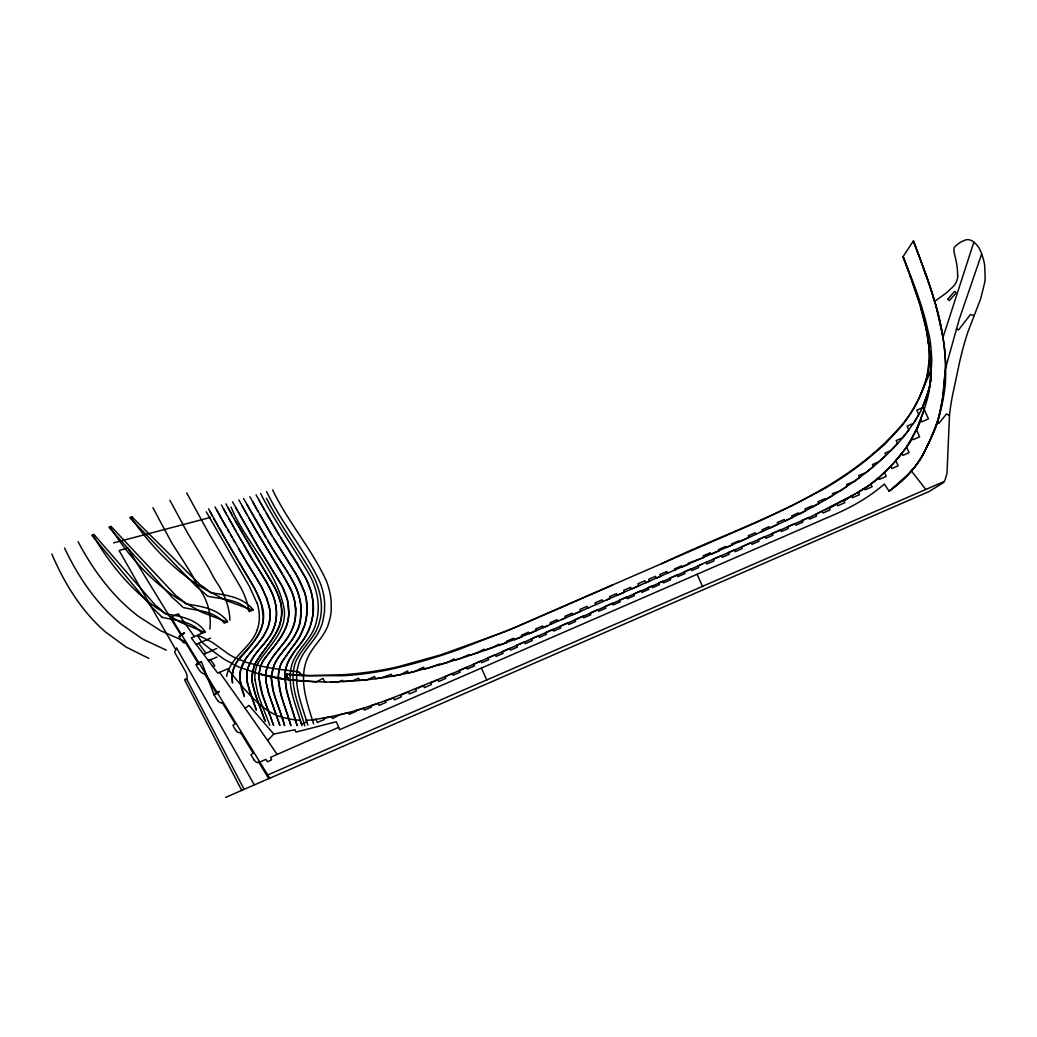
<?xml version="1.0" encoding="UTF-8"?>
<svg xmlns="http://www.w3.org/2000/svg" width="1037" height="1037" viewBox="0 0 1037 1037"><rect width="100%" height="100%" fill="white"/><g stroke="black" fill="none" stroke-linecap="round" stroke-linejoin="round"><path stroke-width="1.5" d="M263.333 616.846L261.337 603.741L254.946 589.029A95.754 62.311 66.5 0 0 253.546 586.514L251.434 582.807M945.511 366.463L942.97 396.082L938.459 418.728A134.499 102.106 65.1 0 1 936.268 425.637A149.004 113.124 65.1 0 1 935.115 428.735L934.337 430.692M263.333 617.209C263.592 633.853 250.435 645.429 240.364 656.914M957.592 275.803L957.488 270.748A58.59 44.487 65.1 0 0 956.71 264.085A49.335 37.462 65.1 0 0 956.075 260.831L954.209 252.665A14.985 11.381 65.1 0 1 953.936 249.36A4.472 3.396 65.1 0 1 954.61 247.052L956.373 245.328A45.472 34.532 65.1 0 1 959.108 243.215A53.73 40.793 65.1 0 1 961.999 241.465L965.836 239.858A11.55 8.776 65.1 0 1 973.808 242.049L976.374 244.473A15.438 11.718 65.1 0 1 979.161 248.31L980.03 250.008A32.86 24.94 65.1 0 1 981.313 253.002L982.765 257.163A44.98 34.156 65.1 0 1 984.139 262.322L984.346 263.307A25.342 19.236 65.1 0 1 984.619 265.018L985.137 276.879A53.263 40.443 65.1 0 1 984.761 282.323L980.639 298.876L967.988 331.697A371.609 282.129 65.1 0 0 959.355 363.196L952.497 395.525A254.363 193.115 65.1 0 0 949.503 414.93L947.027 472.872A19.029 14.453 65.1 0 1 946.807 474.168L945.07 479.846A13.455 10.214 65.1 0 1 944.292 481.388L944.163 481.57A14.077 10.694 65.1 0 1 943.087 482.866L928.789 491.655L225.612 797.401M288.714 613.01L287.469 600.332L282.271 586.488L254.182 540.264L232.56 501.843M271.37 676.915L274.235 664.873A99.513 64.748 66.5 0 1 281.973 652.662M945.368 370.222L942.827 397.21A213.453 162.057 65.1 0 1 941.713 404.287L941.415 405.934A177.392 134.68 65.1 0 1 940.481 410.574L939.496 414.826M288.662 613.93C288.467 633.918 271.888 647.075 262.128 662.63M312.954 614.306L313.239 603.456L311.243 592.049M312.824 615.252L310.569 625.259M278.849 671.237L278.37 674.996A32.743 21.297 66.5 0 0 278.279 678.898L281.17 695.321L290.878 725.706C286.303 707.247 275.259 688.892 279.264 669.345A49.141 31.978 66.5 0 1 280.651 664.911A46.211 30.073 66.5 0 1 281.714 662.487L299.2 637.366L304.93 624.702M266.302 670.835L266.055 682.32L269.296 695.412M232.599 672.482L232.521 672.948A23.501 15.296 66.5 0 0 232.171 676.228L232.534 683.046A27.26 17.733 66.5 0 1 232.145 676.604L233.675 668.411L236.967 661.645A92.163 59.977 66.5 0 1 240.377 656.927M927.324 373.838L928.983 361.563A92.863 70.503 65.1 0 0 927.985 338.438M275.479 622.667C281.999 593.281 255.608 569.469 244.175 545.319M226.61 676.422C230.11 656.901 251.045 647.879 257.293 629.796M275.298 623.431C272.511 635.564 263.229 644.327 255.75 653.712M256.152 645.818L246.158 658.028L240.467 670.148A25.731 16.748 66.5 0 0 239.975 679.365L244.395 696.514L242.36 691.238A35.064 22.814 66.5 0 1 239.949 676.98L240.83 668.943A33.34 21.699 66.5 0 1 241.595 666.428L242.567 664.082A64.151 41.739 66.5 0 1 244.952 659.817C254.726 645.688 270.644 633.672 270.1 614.785A26.806 17.448 66.5 0 0 268.596 604.091L267.65 601.304A104.983 68.312 66.5 0 0 266.431 598.051L261.583 587.188L252.574 571.983A318.968 207.556 66.5 0 1 247.986 564.556L238.575 548.651M945.472 368.433L959.432 318.696L981.676 253.961M305.176 623.859L307.211 611.247L306.226 598.958A38.978 25.368 66.5 0 0 304.515 592.373L296.439 574.615M268.324 626.037L268.752 624.572A44.202 28.764 66.5 0 0 269.853 618.908L270.035 612.776A26.132 17.007 66.5 0 0 269.659 609.289L266.872 599.166M279.873 624.637C272.99 646.544 244.551 661.969 253.508 687.92M248.141 667.452L252.613 658.119A125.218 81.482 66.5 0 1 255.75 653.712M942.996 337.414L973.873 242.088M924.123 409.628L921.362 417.457A252.613 191.793 65.1 0 1 918.717 424.25A216.474 164.352 65.1 0 1 917.006 428.255L907.582 445.586A156.185 118.581 65.1 0 1 905.418 448.684L893.907 462.839L880.361 476.463A205.132 155.744 65.1 0 1 867.295 486.522L854.812 494.195M915.464 420.231L920.726 411.222L925.263 400.671A113.357 86.058 65.1 0 0 927.415 394.436L928.076 392.193A139.723 106.072 65.1 0 0 929.787 385.414L930.993 377.922A46.989 35.673 65.1 0 0 931.057 368.965A31.991 24.292 65.1 0 0 931.641 364.557L931.732 360.189A165.687 125.788 65.1 0 0 930.967 347.888L930.448 343.221A100.187 76.064 65.1 0 0 929.282 336.014L925.639 320.64A264.746 200.997 65.1 0 0 918.639 297.606A631.714 479.612 65.1 0 0 903.046 256.657L913.377 240.986A470.746 357.402 65.1 0 1 924.991 273.081C938.744 308.456 947.714 346.332 945.316 384.494A194.023 147.306 65.1 0 1 937.137 422.124C930.358 439.118 924.161 457.421 911.406 470.967A172.181 130.727 65.1 0 1 889.033 491.136L884.354 484.059A289.323 219.663 65.1 0 1 859.31 501.973A397.949 302.13 65.1 0 1 831.933 515.648L339.643 729.698L336.351 721.739L295.934 732.083L294.988 729.711L273.781 734.079L267.624 740.47L277.151 754.43M310.283 626.128C305.358 642.862 288.169 653.064 285.434 670.732A34.804 22.645 66.5 0 0 284.916 676.02L286.549 690.175A79.434 51.681 66.5 0 0 287.236 693.183L297.191 725.731L290.127 703.41M267.857 627.45L263.541 636.264L256.333 645.649M254.596 664.419L252.095 676.915A30.371 19.755 66.5 0 0 252.367 681.763L255.322 694.297L265.226 721.233L257.759 701.297M933.935 431.651L932.587 434.736M920 396.082L919.702 396.756M923.384 405.286L927.739 394.099A72.007 54.676 65.1 0 0 930.63 378.077M932.341 435.32L924.343 451.989A168.137 127.655 65.1 0 1 923.371 453.791A142.743 108.366 65.1 0 1 921.245 457.46A136.197 103.402 65.1 0 1 916.825 464.083A147.137 111.711 65.1 0 1 913.791 468.024L912.119 470.046A167.825 127.421 65.1 0 1 910.317 472.094A179.958 136.625 65.1 0 1 907.362 475.231L905.223 477.383A212.728 161.5 65.1 0 1 901.749 480.675L899.222 482.918A293.614 222.916 65.1 0 1 895.125 486.366L889.033 491.136L890.627 489.931M254.895 663.719C266.678 644.638 288.39 626.011 280.042 600.942M889.357 467.713L875.695 480.416A190.51 144.636 65.1 0 1 871.041 483.942L870.017 484.668A242.01 183.73 65.1 0 1 866.763 486.897L864.404 488.427L865.078 489.814L872.117 486.742L870.834 483.864L878.495 477.94L879.182 479.457L886.22 476.398L884.535 472.626L890.848 466.222L891.885 468.53L898.146 465.807L895.838 460.635L901.892 453.26L902.838 455.386L909.099 452.663L906.584 447.038A187.84 142.613 65.1 0 0 912.469 438.236L913.117 439.688L919.638 436.849L916.669 430.212A164.053 124.544 65.1 0 0 920.908 419.466L921.932 421.761L928.452 418.922L922.852 406.4L928.958 389.005A70.49 53.509 65.1 0 0 929.295 387.657L929.515 386.762A67.444 51.202 65.1 0 0 929.813 385.414A49.607 37.669 65.1 0 0 930.098 384.066A59.627 45.278 65.1 0 0 930.409 382.264A65.318 49.582 65.1 0 0 930.617 380.903L930.746 379.983A62.648 47.572 65.1 0 0 930.941 378.142L930.98 377.675A43.035 32.665 65.1 0 0 931.083 376.275L931.161 374.383A61.52 46.704 65.1 0 0 931.187 372.464L931.187 371.972A52.978 40.223 65.1 0 0 931.148 370.507A46.976 35.66 65.1 0 0 931.07 369.003L930.954 367.487A54.922 41.7 65.1 0 0 930.811 365.931L930.215 361.654A53.911 40.936 65.1 0 0 929.917 359.995L929.683 358.867M928.893 442.799L933.767 432.001A144.713 109.87 65.1 0 0 939.561 414.735M929.087 442.306L923.176 454.102M257.682 663.537C268.103 646.595 286.653 631.961 284.307 609.886C277.773 571.167 245.613 542.701 231.044 507.041M288.493 661.075L294.728 651.08M269.244 636.912C279.381 622.641 278.149 603.314 269.763 588.575M268.609 637.807L264.228 643.536M291.397 648.345C305.513 632.855 311.502 609.925 303.737 590.105M295.623 649.888C307.043 637.224 314.846 620.709 313.239 603.314A41.623 27.079 66.5 0 0 311.968 594.927L310.854 590.727A45.615 29.684 66.5 0 0 308.015 582.963A64.579 42.024 66.5 0 0 304.969 576.65L285.668 545.566A301.3 196.071 66.5 0 1 280.768 537.827M283.347 643.666C291.656 633.763 296.893 620.878 295.532 607.812M291.293 648.501L282.518 660.88A48.182 31.356 66.5 0 0 278.797 671.198M281.895 652.545L284.566 649.318M282.427 644.807L273.198 656.136L268.894 663.019A42.634 27.74 66.5 0 0 266.276 670.822M285.24 648.514C293.238 639.764 299.784 629.122 300.873 617.08A47.339 30.812 66.5 0 0 301.171 610.624A47.819 31.11 66.5 0 0 300.899 605.945C298.734 583.883 283.01 566.669 272.329 548.301A353.734 230.188 66.5 0 1 267.585 540.679M264.072 643.744C256.58 652.234 248.478 661.412 246.897 673.065A25.692 16.722 66.5 0 0 246.806 679.183L249.398 690.94L256.269 709.943M893.026 463.785L899.235 456.669A247.558 187.956 65.1 0 0 902.034 453.195L906.701 446.882A152.258 115.6 65.1 0 0 916.527 429.396L923.63 411.145A245.367 186.284 65.1 0 0 925.056 406.828L927.48 398.454A113.927 86.486 65.1 0 0 930.409 381.085L930.707 364.363A159.867 121.368 65.1 0 0 929.787 352.463L925.782 326.461A164.144 124.621 65.1 0 0 924.771 322.066L923.993 318.942A235.555 178.844 65.1 0 0 922.191 312.189L920.584 306.641M892.611 464.265L889.526 467.557M891.885 488.945L908.114 474.466A146.71 111.387 65.1 0 0 923.241 454.167M267.624 740.47L245.121 708.297L249.061 705.367L273.781 734.079M934.687 301.326L946.716 292.667L953.586 286.173A21.388 16.229 65.1 0 0 957.864 275.907M179.932 635.824L180.619 635.396L179.881 635.862M204.665 674.037A8.672 6.585 65.1 0 1 198.961 669.643A20.183 15.322 65.1 0 1 198.21 668.593L196.11 664.86L198.287 663.447L185.869 643.16L183.536 642.681L181.164 640.166A15.672 11.9 65.1 0 1 180.36 638.87L179.064 636.459L181.669 634.722M182.979 633.879L182.305 634.32L183.03 633.84M183.134 633.776L184.353 632.998M196.226 664.821L201.152 661.645M197.276 664.147L196.589 664.587L197.328 664.108M198.106 663.602L198.793 663.161L197.432 664.043M199.843 662.487L199.104 662.967L200.322 662.189M214.244 694.686L216.189 693.442L215.463 693.909M216.979 692.936L218.496 691.951M182.149 634.411L180.879 635.227M219.287 691.459L214.089 694.79L215.592 697.421A26.016 19.755 65.1 0 0 216.759 699.236L217.744 700.558M216.772 693.066L219.183 691.523M179.31 636.238L184.456 632.933L183.562 633.503M214.192 694.725L215.035 694.181M856.329 493.327L864.404 488.427L858.429 492.355L859.453 494.662L852.414 497.721L851.636 496.01L853.257 495.09M855.318 493.91L811.025 516.698L698.005 565.839L698.769 567.55L691.718 570.609L690.953 568.898L684.213 571.841L684.977 573.552L677.939 576.611L677.174 574.9L669.824 578.127L670.589 579.839L663.55 582.898L662.786 581.187L658.586 583.04L659.351 584.751L652.558 587.694L651.793 585.983L648.047 587.642L648.812 589.353L641.76 592.412L640.996 590.701L633.659 593.942L634.424 595.653L627.372 598.712L626.607 597.001L619.439 600.164L620.204 601.875L613.152 604.934L612.387 603.223L605.064 606.476L605.828 608.188L598.777 611.247L598.012 609.536L590.014 613.087L590.779 614.798L583.727 617.858L582.963 616.147L574.913 619.724L575.678 621.435L568.639 624.507L567.874 622.796L559.993 626.296L560.758 628.007L553.706 631.079L552.941 629.368L545.618 632.635L546.382 634.346L539.344 637.405L538.579 635.694L531.411 638.883L532.175 640.594L525.137 643.666L524.372 641.955L516.646 645.377L517.411 647.088L510.373 650.147L509.608 648.436L502.323 651.664L503.088 653.375L496.036 656.434L495.271 654.723L487.947 657.976L488.712 659.688L481.661 662.747L480.896 661.036L473.559 664.276L474.324 665.987L467.272 669.046L466.507 667.335L459.378 670.446L460.143 672.157L453.104 675.23L452.339 673.519L444.977 676.707L445.741 678.418L438.703 681.478L437.938 679.766L430.666 682.877L431.431 684.589L424.379 687.648L423.563 685.807L415.643 689.074L416.433 690.862L409.395 693.922L408.526 692.003L400.632 695.166L401.358 696.812L394.319 699.871L393.438 697.914L361.978 708.764A568.626 431.703 65.1 0 1 345.749 713.236L334.744 715.789A612.75 465.211 65.1 0 1 312.409 719.859M849.977 496.917L851.636 495.997L844.014 500.988L844.779 502.699L837.74 505.758L836.976 504.047L829.315 508.221L830.08 509.932L823.041 512.991L822.276 511.28L815.808 514.378L816.573 516.089L809.521 519.148L808.756 517.437L802.158 520.393L802.923 522.104L795.872 525.176L795.107 523.465L787.55 526.783L788.314 528.494L781.263 531.566L780.498 529.855L772.15 533.511L772.915 535.222L765.863 538.281L765.099 536.57L758.254 539.577L759.019 541.275L751.981 544.347L751.216 542.636L741.416 546.914L742.181 548.625L735.129 551.684L734.365 549.973L728.467 552.565L729.231 554.276L722.18 557.336L721.415 555.625L713.184 559.228L713.949 560.939L706.897 563.998L706.132 562.287M848.253 497.864L829.756 507.624M829.989 507.469L825.18 509.919M760.134 532.461C810.61 509.997 861.254 483.709 898.833 442.216A290.127 220.272 65.1 0 0 915.451 420.218M210.174 651.405L203.758 654.256M216.707 648.488L209.915 651.521M198.676 643.316L205.922 653.258M210.511 638.118L196.213 644.366M755.597 534.522L606.969 599.762M259.846 762.052L265.9 759.395L267.494 761.78L271.629 759.836L270.566 757.334L338.671 727.339M561.548 619.633L588.977 607.604M267.766 774.95L944.214 481.492M201.93 633.283L191.314 637.924L217.783 673.143L227.764 668.8A301.754 229.086 65.1 0 0 243.669 688.166A150.248 114.07 65.1 0 0 257.422 702.334A68.494 52.006 65.1 0 0 277.722 715.815A111.231 84.451 65.1 0 0 299.939 720.235L301.689 724.124L306.771 721.921L306.045 720.3A166.555 126.449 65.1 0 0 315.987 719.419L317.361 722.504L324.412 719.445L323.855 718.213L331.749 716.658L332.605 718.563L339.384 714.921L348.458 712.588L349.236 714.324L356.287 711.252L355.937 710.488L363.572 708.219L364.415 710.086L371.466 707.027L370.922 705.834L378.168 703.41L379.049 705.393L386.101 702.334L385.44 700.856L449.799 674.685L701.971 564.258M612.621 585.024L515.389 627.398L458.6 649.564A1019.786 774.237 65.1 0 1 398.467 667.478A516.361 392.038 65.1 0 1 343.195 675.709L302.078 675.58A195.345 148.304 65.1 0 1 286.121 674.18L288.48 679.663L285.123 679.209A292.823 222.32 65.1 0 1 258.33 673.661L238.64 667.011L225.068 659.778A250.539 190.212 65.1 0 1 202.059 642.396L197.432 635.681A26.625 20.209 65.1 0 1 200.88 636.562L212.624 642.551L228.464 654.049A77.516 58.85 65.1 0 0 236.008 658.223L246.78 662.474L261.881 666.26A309.635 235.075 65.1 0 0 287.78 670.356L298.825 672.08A7.531 5.716 65.1 0 1 300.354 673.324L302.078 675.593M661.489 563.765C735.414 528.17 818.012 504.034 879.869 447.686C896.966 431.638 913.791 414.009 921.841 391.532A214.413 162.783 65.1 0 0 923.319 387.786L924.2 385.414A149.406 113.435 65.1 0 0 925.38 382.018A127.02 96.428 65.1 0 0 926.702 377.766A106.811 81.093 65.1 0 0 927.506 374.759L927.739 373.787A78.125 59.303 65.1 0 0 928.53 370.002A69.66 52.887 65.1 0 0 929.087 366.359L929.593 359.282A70.425 53.47 65.1 0 0 929.606 356.637A91.865 69.751 65.1 0 0 929.528 353.941L929.23 349.3A131.155 99.578 65.1 0 0 928.958 346.384L927.908 337.893A135.873 103.156 65.1 0 0 926.871 331.84L919.171 301.987L905.521 263.087M203.589 654.269L206.117 653.206M212.883 666.635L214.853 665.78L210.576 659.739L208.463 660.556L216.979 657.056M923.306 407.398L916.773 410.237L918.73 414.606L913.506 423.342L907.064 426.142L908.814 430.057L902.501 437.912L896.201 440.556L897.523 443.499L890.614 450.706L885.002 453.143L885.948 455.256L878.806 461.802L872.506 464.537L873.374 466.494L865.83 472.678L858.701 475.568L859.582 477.526L853.71 481.816L846.503 484.512L847.268 486.223L845.077 487.688L839.62 491.149L832.322 493.664L833.009 495.18L825.465 499.614L825.05 498.667L817.999 501.739L818.75 503.399L812.477 506.937L812.01 505.887L804.958 508.947L805.749 510.735L804.855 511.241L799.346 514.119L798.762 512.822L791.724 515.882L792.462 517.567L784.996 521.092L784.283 519.498L777.231 522.557L777.996 524.255L769.687 528.014L769.104 526.692L762.052 529.764L762.688 531.177L755.882 534.262L755.234 532.811L748.183 535.87L748.883 537.438L739.148 541.845L738.707 540.873L731.668 543.932L732.148 545.008L726.276 547.666L725.731 546.46L718.693 549.519L719.263 550.803L711.019 554.393L710.293 552.76L703.242 555.819L703.98 557.465L688.387 563.143L688.801 564.089L682.061 567.032L681.542 565.865L674.504 568.924L675.022 570.104M506.497 631.092L759.81 520.95L793.085 505.162L825.348 488.142A612.984 465.38 65.1 0 0 866.439 459.961L885.17 444.017L902.047 425.611A227.984 173.088 65.1 0 0 919.158 397.845L929.217 374.59A32.004 24.305 65.1 0 0 931.057 368.965M547.834 625.635C502.66 645.429 455.736 661.412 407.813 673.091A628.435 477.111 65.1 0 1 351.737 681.076M505.797 631.364L440.518 654.943L397.521 666.908A604.545 458.976 65.1 0 1 341.899 674.789M210.278 517.463L113.603 542.882M257.928 762.247L258.096 762.221A11.887 9.022 65.1 0 0 258.641 762.091L268.764 778.644M351.75 681.115L331.023 681.996M341.899 674.776L309.428 675.67L286.121 674.18L288.442 679.559L316.246 681.983L323.051 678.405L324.698 682.074L332.566 682.009L339.229 681.698L342.43 680.298L342.975 681.516L352.165 680.998L358.569 678.211L359.554 680.402L367.539 679.663L374.551 676.526L375.511 678.652L381.02 677.952L391.286 674.283L392.116 676.124L400.749 674.607L407.541 670.978L408.461 673.026L414.165 671.756L423.64 667.167L424.509 669.111L429.292 667.88L439.325 664.069L439.636 664.756L447.375 662.41L454.206 658.871L454.776 660.167L460.117 658.547L469.191 654.516L469.554 655.319L477.176 652.727L484.02 649.201L484.486 650.225L492.108 647.632L498.991 644.197L499.406 645.144L504.747 643.316L506.95 642.512L506.432 641.346L513.471 638.273L514.183 639.855L519.952 637.742L522.065 636.822L521.378 635.253L528.416 632.194L529.116 633.75L536.298 630.613L535.585 629.018L542.636 625.959L543.336 627.541L565.645 617.806L564.971 616.302L572.009 613.23L572.683 614.734L580.759 611.221L579.955 609.406L586.994 606.334L587.81 608.149L610.223 598.362L609.471 596.69L616.509 593.631L617.261 595.29L624.443 592.166L623.639 590.364L630.69 587.305L631.494 589.094L638.844 585.879L637.924 583.831L644.975 580.772L645.882 582.807L649.642 581.174L648.786 579.242L655.565 576.3L656.421 578.218L660.634 576.378L659.817 574.563L666.856 571.491L667.672 573.305M325.799 682.035L297.049 680.687M296.102 680.583L287.469 679.533M291.708 680.078L291.047 679.987M292.369 680.155L290.593 679.935M290.386 679.909L289.077 679.741M286.821 679.442L285.227 679.222M974.249 315.546L970.386 314.587L958.564 329.947L956.36 328.91M161.992 617.261C174.514 620.411 188.851 620.593 198.793 629.952A24.771 18.796 62.3 0 1 201.982 633.464L205.391 631.987A26.677 20.234 62.3 0 0 202.28 628.189C192.597 617.858 177.923 615.978 164.714 613.567A52.511 39.834 62.3 0 0 155.356 605.245L93.861 534.366L91.774 535.273L152.037 607.501A103.544 78.54 62.3 0 1 161.992 617.261M252.652 610.184L226.325 600.553L201.606 587.331A172.79 129.275 51.6 0 1 178.494 570.519C160.178 555.171 144.389 536.985 130.843 517.333M227.012 621.98L201.437 612.05L177.534 598.492A171.286 129.236 56.7 0 1 155.304 581.264C137.636 565.476 122.664 546.862 109.974 526.9M204.678 632.298L179.868 622.057L156.82 608.11A170.47 129.288 62.3 0 1 135.536 590.455C118.594 574.187 104.53 555.132 92.773 534.846M185.014 641.436L160.916 630.859L138.686 616.535A170.47 129.418 67.8 0 1 118.322 598.453C102.106 581.718 88.923 562.248 78.073 541.664M166.335 650.16L142.95 639.22L121.536 624.494A171.286 129.638 73.5 0 1 102.119 605.971C86.667 588.757 74.418 568.885 64.527 548.016M148.874 658.391L126.138 647.088L105.489 631.974A172.79 129.936 78.7 0 1 86.939 613.048C72.201 595.381 60.833 575.146 51.85 554.03M296.413 671.03L297.554 671.574M949.464 415.37L946.522 413.932L938.887 423.355L937.137 422.124M298.319 672.015L299.045 672.482M298.915 672.391L302.078 675.593M244.123 789.351L186.958 679.715L185.442 678.898L184.625 679.922L241.712 790.401M911.406 470.967L925.885 489.542M254.117 759.991L250.915 754.755L253.248 753.264L240.532 732.485M219.585 672.365L245.121 708.297M194.334 636.601L178.39 613.891L170.82 617.171L269.763 778.204M297.334 563.48L278.085 533.368L259.094 500.314M273.444 550.051L288.04 572.942M278.188 566.798L256.476 531.424L238.899 499.964M273.262 549.791L243.604 498.564M297.282 563.415L306.317 579.32L310.97 591.09M278.37 567.07L282.764 574.226M260.637 563.597L274.235 586.385M256.269 577.92L245.912 561.056M259.859 562.339L233.843 518.215M262.283 575.25L254.467 562.521M248.802 578.439L225.599 539.344M180.995 635.188L127.616 547.938L119.138 550.595L175.733 649.693M204.652 673.856L216.513 693.234L214.089 694.79L201.437 661.749M222.346 702.775L235.192 723.761L232.949 725.265L234.401 728.078A13.831 10.5 65.1 0 0 235.969 730.424M256.735 578.685L257.202 579.463A77.606 50.502 66.5 0 1 267.002 599.127M278.927 534.82L266.418 513.419M253.702 561.263L238.86 536.194M262.478 575.626L265.446 580.603A103.557 67.392 66.5 0 1 269.672 588.277M249.515 579.722L251.369 582.794M250.28 546.525L275.583 589.094A45.278 29.464 66.5 0 1 280.081 600.942A48.195 31.369 66.5 0 0 274.377 586.903M272.368 536.323L260.08 515.104M265.796 537.736L246.923 504.643M169.899 500.275L184.845 527.989A203.68 132.542 66.5 0 0 187.891 533.536L207.452 565.969A90.595 58.953 66.5 0 1 209.526 569.637L213.142 576.403A86.097 56.024 66.5 0 0 215.566 580.668C223.785 592.347 229.397 605.777 229.916 620.217M249.943 545.916L235.36 520.963M283.853 576.028L292.59 593.644A58.876 38.317 66.5 0 1 293.38 596.068L294.534 600.28A27.636 17.979 66.5 0 1 295.078 603.132L295.649 609.186M245.004 559.565L216.603 509.88M239.041 562.326L253.184 585.892M237.616 559.902L238.329 561.121M243.189 543.621L240.299 538.683M237.356 559.539L226.947 541.651M233.312 539.642L234.764 542.131M226.247 540.497L213.609 518.357M186.673 492.912L207.893 531.592L239.521 585.386A67.742 44.085 66.5 0 1 241.88 589.69A52.459 34.143 66.5 0 1 249.191 611.661M295.908 573.681L271.694 535.118L252.704 501.908M289.103 574.667L292.693 581.018A72.72 47.326 66.5 0 1 296.102 587.94M224.835 538.086L208.541 508.843M230.434 534.677L231.873 537.166M237.434 533.718L239.521 537.36M237.979 534.69L227.401 515.895M227.557 529.687L228.996 532.188M272.64 489.853C287.845 521.909 311.813 548.936 326.486 581.135A50.644 32.951 66.5 0 1 331.153 601.654L331.205 609.95A58.344 37.967 66.5 0 1 330.207 617.637L328.34 624.43A66.822 43.476 66.5 0 1 326.435 629.044C320.977 640.412 310.556 648.747 306.421 660.867C298.928 681.737 307.509 703.773 313.55 723.826M236.449 532.02L228.905 518.604M226.131 527.185L215.048 506.95M254.35 784.905L176.484 647.879L174.644 652.299L185.753 671.846A10.409 7.907 65.1 0 1 186.958 679.715M266.626 491.681C281.895 523.633 305.5 550.828 320.226 582.95A48.039 31.253 66.5 0 1 324.659 603.34L324.516 611.519L322.948 620.878A69.57 45.265 66.5 0 1 319.422 630.535C313.991 641.851 303.556 650.056 299.304 662.034C291.643 683.137 302.091 704.953 307.833 725.109M266.431 498.278C280.042 524.852 297.956 548.832 312.655 574.731C320.057 589.055 324.101 606.088 319.422 621.928C315.689 638.092 301.002 648.125 295.195 663.174C288.429 684.316 299.317 705.704 304.709 725.809M280.82 583.896L267.637 562.235A499.199 324.84 66.5 0 1 257.72 546.188L235.827 507.78M248.841 518.046L290.386 588.122A35.427 23.06 66.5 0 1 291.41 590.494L294.184 599.166L295.584 608.136M264.681 510.334L256.074 494.818M258.356 512.032L249.839 496.71M233.908 518.396L225.936 503.839M253.145 585.762L257.513 594.11M260.598 493.482C275.103 522.013 293.899 547.99 309.882 575.613C317.166 589.392 320.55 605.751 316.518 621.059C313.407 637.82 297.813 647.931 292.278 663.499C285.395 684.55 296.621 705.756 301.871 725.783M247.156 515.039L242.191 506.004M232.469 515.804L228.14 507.897M227.557 516.206L221.49 505.071M226.183 513.691L223.435 508.648M206.259 511.811L249.308 586.255L256.917 602.938M281.234 584.661L283.632 589.34M212.391 516.089L209.733 511.111M152.919 507.741L171.792 542.96L188.799 569.598A61.65 40.119 66.5 0 1 192.713 576.235L197.017 584.985A41.299 26.871 66.5 0 0 198.028 586.838C207.348 598.971 211.639 613.774 209.85 629.109M257.863 594.875L259.25 597.999M697.097 574.278L702.619 586.605M602.86 601.577L602.082 599.827L595.031 602.886L595.821 604.649M557.737 621.254L557.05 619.724L549.999 622.783L550.699 624.326M481.427 668.048L486.807 680.078M286.199 674.348L288.467 679.624L286.147 674.244M296.115 587.914L296.53 588.899A42.932 27.947 66.5 0 1 301.132 610.158M259.561 598.777L260.183 600.371M269.84 725.356L260.715 701.842A103.544 67.379 66.5 0 1 257.707 692.975M905.418 262.828L903.046 256.657L908.697 271.551M270.048 715.452C263.826 698.044 252.691 677.2 263.968 659.351C275.635 644.107 291.086 628.824 288.662 607.773A33.015 21.479 66.5 0 0 286.056 595.186A39.225 25.523 66.5 0 0 283.632 589.34M913.39 240.999L926.534 276.153L935.413 303.504M914.31 243.449L914.777 244.654M915.23 245.847L915.684 247.039M916.578 249.386L919.145 256.165M919.56 257.254L919.962 258.343M921.167 261.544L922.347 264.681M303.66 589.884L303.024 588.225A67.949 44.215 66.5 0 0 298.332 578.024L279.005 546.979A294.832 191.858 66.5 0 1 274.183 539.305M270.592 717.008L273.638 725.369L262.555 694.894L259.107 678.431M922.723 265.705L924.213 269.75M924.576 270.735L928.971 283.088M909.721 274.325L910.706 277.022M257.085 699.469L254.389 691.303M911.653 279.666L920 304.697M260.468 601.162L261.026 602.756M269.555 696.008L279.899 725.485L268.479 692.703M256.269 709.943L247.376 683.176M929.593 284.916L937.655 311.8A211.198 160.346 65.1 0 1 944.603 349.132M261.272 603.56C270.527 627.346 250.111 646.375 236.332 662.63A42.66 27.766 66.5 0 0 232.534 672.43M290.127 703.216L286.471 689.786L284.994 679.313M257.72 692.975L255.024 679.87M268.337 692.34L266.068 682.061M935.659 304.385L942.879 336.74M254.156 690.461L253.715 688.762M944.551 349.132L944.668 350.247A136.067 103.311 65.1 0 1 945.537 366.476M265.952 681.063L265.731 678.094A28.867 18.783 66.5 0 1 265.757 675.268L266.107 671.717A39.121 25.458 66.5 0 1 268.026 665.002C276.646 647.866 295.752 635.098 295.519 614.163A60.224 39.186 66.5 0 0 295.597 610.171L295.571 608.991M271.344 677.874L273.703 692.509L284.605 725.615C279.834 705.367 264.02 682.683 275.609 662.125A93.861 61.079 66.5 0 1 278.253 657.575L292.304 639.57L297.645 629.913A60.898 39.626 66.5 0 0 300.03 622.2L301.171 610.171M247.299 683.163A32.316 21.025 66.5 0 1 248.206 667.517M258.978 678.392A37.138 24.175 66.5 0 1 262.244 662.747M288.623 661.217A44.034 28.647 66.5 0 0 284.812 679.235L258.33 673.661A241.997 183.73 65.1 0 0 281.338 678.639M280.327 600.954A39.549 25.731 66.5 0 1 279.614 624.404M257.15 602.912A37.98 24.707 66.5 0 1 257.228 629.718M254.895 679.831A35.686 23.216 66.5 0 1 257.785 663.654M257.98 762.571A4.615 3.5 65.1 0 1 254.182 759.94M240.545 732.537A5.47 4.148 65.1 0 1 235.866 730.528M222.385 702.905A6.015 4.563 65.1 0 1 217.679 700.636M927.506 373.929A126.527 96.065 65.1 0 1 919.962 396.043M947.766 299.33L949.399 300.549L955.751 293.341L955.492 291.721L954.286 291.604L947.766 299.291M131.932 516.854L129.845 517.774L196.784 586.89A105.268 78.76 51.6 0 1 207.685 596.21C220.816 599.101 235.542 599.049 246.443 608.006A25.018 18.718 51.6 0 1 249.956 611.363L253.365 609.886A27.014 20.209 51.6 0 0 249.917 606.256C239.171 596.327 224.044 594.771 210.239 592.594A53.289 39.873 51.6 0 0 200.037 584.661L131.932 516.854M111.076 526.433L108.976 527.34L172.699 597.96A104.154 78.592 56.7 0 1 183.147 607.488C195.993 610.508 210.511 610.56 220.959 619.724A24.862 18.757 56.7 0 1 224.329 623.146L227.725 621.669A26.793 20.221 56.7 0 0 224.433 617.961C214.205 607.838 199.298 606.126 185.792 603.832A52.783 39.834 56.7 0 0 175.992 595.718L111.076 526.433"/></g></svg>
